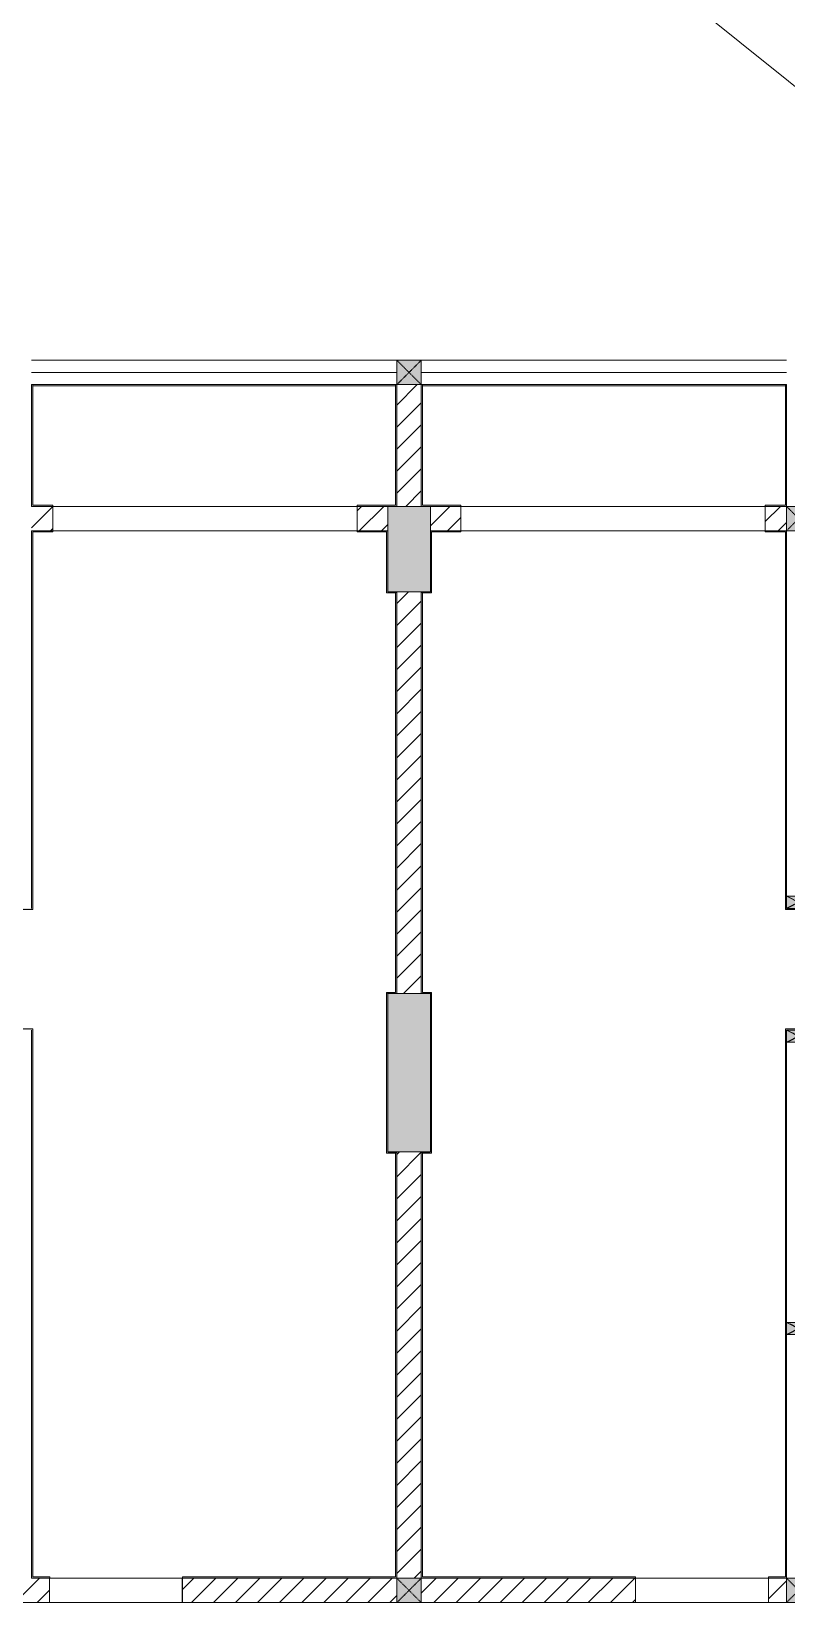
# Model space of a CAD drawing. Header units: millimetres. Extents: x 41758 to 237109, y 3795 to 78637.
# Drawn here: x 198408 to 204608, y 35537 to 48437 of the extents above; entities that cross this region are included whole.
import ezdxf

# ---------------------------------------------------------------- set-up
doc = ezdxf.new("R2010")
doc.units = ezdxf.units.MM
doc.linetypes.add('IMPORT-Dash _2_', pattern=[6, 3, -3])
for name, color, linetype, lineweight in [('A-FLOR-1', 130, 'Continuous', 9), ('A-WALL-1', 130, 'Continuous', 9), ('A-WALL-PATT-3', 130, 'Continuous', 9), ('A_1404_dwg-1', 130, 'Continuous', 9), ('HOA GIO_TIEN GIANG_dwg-1', 7, 'Continuous', 18), ('I-WALL', 130, 'Continuous', 9), ('I-WALL-1', 130, 'Continuous', 9), ('S-COLS-1', 130, 'Continuous', 9), ('S-COLS-2', 130, 'Continuous', 9), ('S-COLS-4', 130, 'Continuous', 9), ('S-COLS-7', 130, 'IMPORT-Dash _2_', 9), ('S-COLS-HDLN-1', 130, 'IMPORT-Dash _2_', 9), ('TEXT', 130, 'Continuous', 9)]:
    doc.layers.add(name, color=color, linetype=linetype, lineweight=lineweight)
pattern_1 = [(45, (0, 0), (-90.50967, 90.50967), [])]

# ---------------------------------------------------------------- blocks, each defined once
blk = doc.blocks.new('A_1404_dwg_NCV_TKTC_KET CAU_rvt-1-TKTC_MB HOÀN THIỆN SÀN TẦNG 3-4-4819833-KeyPlan-CH6')
at = {"layer": 'S-COLS-1'}
for points in [[(91928, 43837), (91928, 44537), (91578, 44537), (91578, 43837), (91853, 43837)], [(91853, 39237), (91928, 39237), (91928, 40537), (91578, 40537), (91578, 39237), (91653, 39237)]]:
    blk.add_hatch(color=256, dxfattribs=at).paths.add_polyline_path(points)
at = {"layer": 'S-COLS-2'}
for p, q in [((91578, 44537), (91578, 44337)), ((91853, 44537), (91653, 44537)), ((91928, 44337), (91928, 44537)), ((91653, 43837), (91853, 43837)), ((91853, 40537), (91653, 40537)), ((91653, 39237), (91853, 39237))]:
    blk.add_line(p, q, dxfattribs=at)
blk = doc.blocks.new('A_1404_dwg_G1_SOF - BO TRU - 100x200-745959-TKTC_MB HOÀN THIỆN SÀN TẦNG 3-4-4819847-KeyPlan-CH6')
at = {"layer": 'S-COLS-1'}
blk.add_hatch(color=256, dxfattribs=at).paths.add_polyline_path([(110753, 56637), (110753, 56837), (110653, 56837), (110653, 56637)])
at = {"layer": 'S-COLS-1', "flags": 128}
blk.add_lwpolyline([(110753, 56837), (110653, 56837), (110653, 56637), (110753, 56637)], close=True, dxfattribs=at)
at = {"layer": 'S-COLS-HDLN-1'}
for p, q in [((110753, 56837), (110653, 56637)), ((110653, 56837), (110753, 56637))]:
    blk.add_line(p, q, dxfattribs=at)
blk = doc.blocks.new('A_1404_dwg_NCV_TKTC_TANG 3 - 4_rvt-1-TKTC_MB HOÀN THIỆN SÀN TẦNG 3-4-4819943-KeyPlan-CH6')
at = {"layer": 'A-WALL-PATT-3'}
for points in [[(88663, 44537), (88663, 45537), (88653, 45537), (88653, 44537)], [(91653, 44547), (91653, 44547), (91653, 45537), (91643, 45537), (91643, 44547)], [(91863, 44547), (91863, 45537), (91853, 45537), (91853, 44547)], [(94843, 44537), (94853, 44537), (94852, 45537), (94843, 45537), (94843, 44547)], [(88663, 41237), (88663, 44337), (88653, 44337), (88653, 41237)], [(91568, 43827), (91578, 43827), (91578, 44327), (91568, 44327), (91568, 43837)], [(91928, 43827), (91938, 43827), (91938, 44327), (91928, 44327), (91928, 43837)], [(94843, 41237), (94853, 41237), (94852, 44337), (94843, 44337), (94843, 41376)], [(91643, 43827), (91653, 43827), (91653, 43837), (91578, 43837), (91578, 43827)], [(91653, 40537), (91653, 43827), (91643, 43827), (91643, 40537)], [(91853, 43827), (91928, 43827), (91928, 43837), (91853, 43837)], [(91853, 40537), (91863, 40537), (91863, 43827), (91853, 43827), (91853, 40547)], [(88653, 41227), (88663, 41227), (88663, 41237), (85353, 41237), (85353, 41227), (88653, 41227)], [(98153, 41227), (98153, 41237), (94843, 41237), (94843, 41227), (98143, 41227)], [(91643, 40537), (91643, 40547), (91568, 40547), (91568, 40537), (91578, 40537)], [(91578, 39227), (91578, 40537), (91568, 40537), (91568, 39227)], [(91928, 40537), (91938, 40537), (91938, 40547), (91863, 40547), (91863, 40537)], [(91938, 39227), (91938, 40537), (91928, 40537), (91928, 39227)], [(88453, 40237), (88653, 40237), (88653, 40247), (85353, 40247), (85353, 40237), (87603, 40237)], [(88663, 35747), (88663, 40247), (88653, 40247), (88653, 35747)], [(94843, 35747), (94853, 35747), (94852, 40247), (94843, 40247)], [(98143, 40237), (98153, 40237), (98153, 40247), (94853, 40247), (94853, 40237), (98039, 40237)], [(91578, 39227), (91653, 39227), (91653, 39237), (91578, 39237)], [(91653, 35747), (91653, 39227), (91643, 39227), (91643, 35747), (91653, 35747)], [(91853, 39227), (91928, 39227), (91928, 39237), (91853, 39237)], [(91853, 35747), (91863, 35747), (91863, 39227), (91853, 39227), (91853, 35747)]]:
    blk.add_hatch(color=256, dxfattribs=at).paths.add_polyline_path(points)
h = blk.add_hatch(color=256, dxfattribs=at)
h.paths.add_polyline_path([(91653, 44537), (91653, 44547), (91328, 44547), (91328, 44537), (91643, 44537)])
h.paths.add_polyline_path([(88828, 44537), (88828, 44547), (88663, 44547), (88663, 44537), (88828, 44537)])
h = blk.add_hatch(color=256, dxfattribs=at)
h.paths.add_polyline_path([(94678, 44537), (94843, 44537), (94843, 44547), (94678, 44547)])
h.paths.add_polyline_path([(91928, 44537), (92178, 44537), (92176, 44547), (91853, 44547), (91853, 44537)])
h = blk.add_hatch(color=256, dxfattribs=at)
h.paths.add_polyline_path([(91328, 44327), (91578, 44337), (91328, 44337)])
h.paths.add_polyline_path([(88828, 44327), (88828, 44337), (88663, 44337), (88663, 44327), (88828, 44327)])
h.paths.add_polyline_path([(91578, 44327), (91578, 44327), (91578, 44337), (91328, 44327), (91568, 44327)])
h = blk.add_hatch(color=256, dxfattribs=at)
h.paths.add_polyline_path([(94678, 44327), (94843, 44327), (94843, 44337), (94678, 44337)])
h.paths.add_polyline_path([(91938, 44327), (92178, 44327), (92176, 44337), (91928, 44337), (91928, 44327)])
h = blk.add_hatch(color=256, dxfattribs=at)
h.paths.add_polyline_path([(91653, 35737), (91653, 35747), (89893, 35747), (89893, 35737), (91653, 35737)])
h.paths.add_polyline_path([(88663, 35737), (88803, 35737), (88801, 35747), (88653, 35747), (88653, 35737)])
h = blk.add_hatch(color=256, dxfattribs=at)
h.paths.add_polyline_path([(91853, 35737), (93613, 35737), (93613, 35747), (91853, 35747), (91853, 35737)])
h.paths.add_polyline_path([(94703, 35737), (94853, 35737), (94852, 35747), (94703, 35747)])
at = {"layer": 'A-FLOR-1'}
for p, q in [((91328, 44337), (91328, 44537)), ((94678, 44337), (92178, 44337)), ((88803, 35737), (89893, 35737))]:
    blk.add_line(p, q, dxfattribs=at)
at = {"layer": 'A-FLOR-1', "flags": 128}
for points in [[(91328, 44537), (88828, 44537), (88828, 44337), (91328, 44337), (88828, 44337)], [(88801, 35737), (88801, 35537), (89891, 35537), (89891, 35737), (88803, 35737)], [(93613, 35737), (93613, 35537), (94703, 35537), (94703, 35737), (93613, 35737), (94703, 35737)]]:
    blk.add_lwpolyline(points, dxfattribs=at)
blk.add_lwpolyline([(94678, 44537), (92178, 44537), (92178, 44337), (94678, 44337)], close=True, dxfattribs=at)
at = {"layer": 'A-WALL-1'}
for p, q in [((94953, 44337), (94853, 44337)), ((94853, 44337), (94853, 41337)), ((94853, 40137), (94853, 37837))]:
    blk.add_line(p, q, dxfattribs=at)
at = {"layer": 'A-WALL-1', "flags": 128}
blk.add_lwpolyline([(94853, 37737), (94853, 35737), (94953, 35737), (94953, 37737)], dxfattribs=at)
at = {"layer": 'I-WALL'}
for p, q in [((88663, 45537), (91643, 45537)), ((91643, 45527), (88663, 45527)), ((91863, 45537), (94843, 45537)), ((94843, 45527), (91863, 45527))]:
    blk.add_line(p, q, dxfattribs=at)
at = {"layer": 'I-WALL-1'}
for p, q in [((91653, 45537), (91643, 45537)), ((94843, 44537), (94852, 44537)), ((94853, 41337), (94853, 44337)), ((94853, 37837), (94853, 40137))]:
    blk.add_line(p, q, dxfattribs=at)
at = {"layer": 'I-WALL-1', "flags": 128}
for points in [[(88663, 44547), (88663, 45537), (88653, 45537), (88653, 44537), (88663, 44537), (88828, 44537), (88828, 44547)], [(91853, 45537), (91853, 44547), (91853, 44537), (92178, 44537), (92178, 44547), (91863, 44547), (91863, 45537)]]:
    blk.add_lwpolyline(points, close=True, dxfattribs=at)
for points in [[(91643, 45537), (91643, 44547), (91328, 44547), (91328, 44537), (91653, 44537), (91653, 44547), (91653, 45537)], [(94853, 44537), (94853, 45537), (94843, 45537), (94843, 44547), (94678, 44547), (94678, 44537), (94843, 44537)], [(88653, 40237), (88653, 35747), (88653, 35737), (88803, 35737), (88803, 35747), (88663, 35747), (88663, 40247), (88653, 40247), (85363, 40247), (85363, 41227), (88663, 41227), (88663, 41237), (88663, 44327), (88828, 44327), (88828, 44337), (88663, 44337)], [(88663, 44337), (88653, 44337), (88653, 41237)], [(91653, 39227), (91653, 39237), (91578, 39237), (91578, 40537), (91643, 40537), (91653, 40537), (91653, 43827), (91653, 43837), (91578, 43837), (91578, 44327), (91578, 44337), (91328, 44337), (91328, 44327), (91568, 44327), (91568, 43827), (91578, 43827), (91643, 43827), (91643, 40547), (91568, 40547), (91568, 40537), (91568, 39227), (91578, 39227), (91643, 39227), (91643, 35747), (89893, 35747), (89893, 35737), (91653, 35737)], [(91863, 39227), (91928, 39227), (91938, 39227), (91938, 40537), (91938, 40547), (91863, 40547), (91863, 43827), (91928, 43827), (91938, 43827), (91938, 44327), (92178, 44327), (92178, 44337), (91928, 44337), (91928, 44327), (91928, 43837), (91853, 43837), (91853, 43827), (91853, 40537), (91863, 40537), (91928, 40537), (91928, 39237), (91853, 39237), (91853, 39227), (91853, 35747), (91853, 35737)], [(94852, 44337), (94843, 44337), (94678, 44337), (94678, 44327), (94843, 44327), (94843, 41237), (94843, 41227), (98143, 41227), (98143, 40247), (94853, 40247), (94843, 40247), (94843, 35747), (94703, 35747), (94703, 35737), (94852, 35737)], [(91653, 35737), (91653, 35747), (91653, 39227)], [(91853, 35737), (93613, 35737), (93613, 35747), (91863, 35747), (91863, 39227)], [(94853, 35737), (94853, 35747), (94853, 37737)]]:
    blk.add_lwpolyline(points, dxfattribs=at)
at = {"rotation": 270}
for p in [(38216, 151990), (38216, 150890), (38216, 148490)]:
    blk.add_blockref('A_1404_dwg_G1_SOF - BO TRU - 100x200-745959-TKTC_MB HOÀN THIỆN SÀN TẦNG 3-4-4819847-KeyPlan-CH6', p, dxfattribs=at)
blk = doc.blocks.new('A_1404_dwg_G1_SOF - BO TRU - 200x200-V24-TKTC_MB HOÀN THIỆN SÀN TẦNG 3-4-4820003-KeyPlan-CH6')
at = {"layer": 'S-COLS-7'}
blk.add_hatch(color=256, dxfattribs=at).paths.add_polyline_path([(94853, 35537), (95052, 35537), (95052, 35737), (94852, 35737), (94852, 35537)])
at = {"layer": 'S-COLS-4', "flags": 128}
blk.add_lwpolyline([(94852, 35737), (94852, 35537), (95052, 35537), (95052, 35737)], dxfattribs=at)
at = {"layer": 'S-COLS-HDLN-1'}
for p, q in [((95052, 35737), (94852, 35537)), ((94853, 35737), (95052, 35537))]:
    blk.add_line(p, q, dxfattribs=at)
blk = doc.blocks.new('A_1404_dwg_G1_SOF - BO TRU - 200x200-V25-TKTC_MB HOÀN THIỆN SÀN TẦNG 3-4-4820004-KeyPlan-CH6')
at = {"layer": 'S-COLS-7'}
blk.add_hatch(color=256, dxfattribs=at).paths.add_polyline_path([(91853, 35537), (91853, 35737), (91653, 35737), (91653, 35537), (91853, 35537)])
at = {"layer": 'S-COLS-4'}
blk.add_line((91853, 35737), (91653, 35737), dxfattribs=at)
at = {"layer": 'S-COLS-4', "flags": 128}
blk.add_lwpolyline([(91653, 35737), (91653, 35537), (91853, 35537), (91853, 35737)], dxfattribs=at)
at = {"layer": 'S-COLS-HDLN-1'}
for p, q in [((91853, 35737), (91653, 35537)), ((91653, 35737), (91853, 35537))]:
    blk.add_line(p, q, dxfattribs=at)
blk = doc.blocks.new('A_1404_dwg_G1_SOF - BO TRU - 200x200-V34-TKTC_MB HOÀN THIỆN SÀN TẦNG 3-4-4820013-KeyPlan-CH6')
at = {"layer": 'S-COLS-7'}
blk.add_hatch(color=256, dxfattribs=at).paths.add_polyline_path([(91653, 45537), (91853, 45537), (91853, 45737), (91653, 45737)])
at = {"layer": 'S-COLS-4', "flags": 128}
blk.add_lwpolyline([(91653, 45537), (91853, 45537), (91853, 45737), (91653, 45737), (91653, 45537)], dxfattribs=at)
at = {"layer": 'S-COLS-HDLN-1'}
for p, q in [((91853, 45737), (91653, 45537)), ((91653, 45737), (91853, 45537))]:
    blk.add_line(p, q, dxfattribs=at)
blk = doc.blocks.new('A_1404_dwg_G1_SOF - BO TRU - 200x200-V114-TKTC_MB HOÀN THIỆN SÀN TẦNG 3-4-4820036-KeyPlan-CH6')
at = {"layer": 'S-COLS-7'}
blk.add_hatch(color=256, dxfattribs=at).paths.add_polyline_path([(94853, 44337), (95052, 44337), (95052, 44537), (94852, 44537), (94852, 44337)])
at = {"layer": 'S-COLS-4'}
blk.add_line((94852, 44537), (94852, 44337), dxfattribs=at)
at = {"layer": 'S-COLS-4', "flags": 128}
blk.add_lwpolyline([(95052, 44337), (95052, 44537), (94853, 44537)], dxfattribs=at)
at = {"layer": 'S-COLS-HDLN-1'}
for p, q in [((95052, 44537), (94852, 44337)), ((94852, 44537), (95052, 44337))]:
    blk.add_line(p, q, dxfattribs=at)
blk = doc.blocks.new('A_1404_dwg-4819832-KeyPlan-CH6')
at = {"layer": 'A-WALL-PATT-3'}
h = blk.add_hatch(dxfattribs=at)
h.set_pattern_fill('FP_41', color=256, style=0, pattern_type=2)
h.set_pattern_definition(pattern_1)
h.paths.add_polyline_path([(91853, 44537), (91853, 45537), (91653, 45537), (91653, 44537)])
h = blk.add_hatch(dxfattribs=at)
h.set_pattern_fill('FP_41', color=256, style=0, pattern_type=2)
h.set_pattern_definition(pattern_1)
h.paths.add_polyline_path([(88653, 44337), (88828, 44337), (88828, 44537), (88653, 44535)])
h.paths.add_polyline_path([(91578, 44337), (91578, 44537), (91328, 44537), (91328, 44337)])
h.paths.add_polyline_path([(88828, 44537), (88828, 44537), (88663, 44537)])
h = blk.add_hatch(dxfattribs=at)
h.set_pattern_fill('FP_41', color=256, style=0, pattern_type=2)
h.set_pattern_definition(pattern_1)
h.paths.add_polyline_path([(94678, 44337), (94852, 44337), (94852, 44537), (94678, 44537), (94678, 44337)])
h.paths.add_polyline_path([(92176, 44337), (92178, 44337), (92176, 44537), (91928, 44537), (91928, 44337)])
h = blk.add_hatch(dxfattribs=at)
h.set_pattern_fill('FP_41', color=256, style=0, pattern_type=2)
h.set_pattern_definition(pattern_1)
h.paths.add_polyline_path([(91853, 40537), (91853, 43837), (91653, 43837), (91653, 40537)])
h = blk.add_hatch(dxfattribs=at)
h.set_pattern_fill('FP_41', color=256, style=0, pattern_type=2)
h.set_pattern_definition(pattern_1)
h.paths.add_polyline_path([(91853, 35737), (91853, 39237), (91653, 39237), (91653, 35737)])
h = blk.add_hatch(dxfattribs=at)
h.set_pattern_fill('FP_41', color=256, style=0, pattern_type=2)
h.set_pattern_definition(pattern_1)
h.paths.add_polyline_path([(100053, 35537), (101813, 35537), (101813, 35737), (100053, 35737)])
h.paths.add_polyline_path([(102903, 35537), (104213, 35537), (104213, 35737), (102903, 35737)])
h.paths.add_polyline_path([(99853, 35537), (99853, 35737), (95052, 35737), (95052, 35537), (98039, 35537)])
h.paths.add_polyline_path([(105063, 35537), (108052, 35537), (108052, 35737), (104413, 35737), (104413, 35537), (105053, 35537)])
h.paths.add_polyline_path([(92176, 35537), (93613, 35537), (93613, 35737), (91853, 35737), (91853, 35537)])
h.paths.add_polyline_path([(94703, 35537), (94852, 35537), (94852, 35737), (94703, 35737)])
h.paths.add_polyline_path([(91578, 35537), (91653, 35537), (91653, 35737), (89893, 35737), (89893, 35537), (91428, 35537)])
h.paths.add_polyline_path([(88801, 35537), (88803, 35537), (88801, 35737), (86852, 35737), (86852, 35537), (88653, 35537)])
h.paths.add_polyline_path([(84258, 35537), (86652, 35537), (86652, 35737), (83653, 35737), (83653, 35537), (83728, 35537)])
at = {"layer": 'A-FLOR-1'}
blk.add_line((89893, 35537), (88803, 35537), dxfattribs=at)
at = {"layer": 'A-WALL-1'}
for p, q in [((88653, 45737), (91653, 45737)), ((91853, 45737), (91653, 45737)), ((91853, 45737), (94853, 45737)), ((91653, 45637), (88653, 45637)), ((94853, 45637), (91853, 45637)), ((88828, 44337), (88828, 44537)), ((91578, 44337), (91578, 44537)), ((91653, 44537), (91853, 44537)), ((91928, 44537), (91928, 44337)), ((91853, 43837), (91653, 43837)), ((91653, 40537), (91853, 40537)), ((91853, 39237), (91653, 39237)), ((86852, 35537), (88803, 35537)), ((91853, 35537), (93613, 35537)), ((94703, 35537), (94852, 35537))]:
    blk.add_line(p, q, dxfattribs=at)
at = {"layer": 'A-WALL-1', "flags": 128}
blk.add_lwpolyline([(89893, 35737), (89893, 35537), (91653, 35537)], dxfattribs=at)
for name in ['A_1404_dwg_NCV_TKTC_KET CAU_rvt-1-TKTC_MB HOÀN THIỆN SÀN TẦNG 3-4-4819833-KeyPlan-CH6', 'A_1404_dwg_NCV_TKTC_TANG 3 - 4_rvt-1-TKTC_MB HOÀN THIỆN SÀN TẦNG 3-4-4819943-KeyPlan-CH6', 'A_1404_dwg_G1_SOF - BO TRU - 200x200-V34-TKTC_MB HOÀN THIỆN SÀN TẦNG 3-4-4820013-KeyPlan-CH6', 'A_1404_dwg_G1_SOF - BO TRU - 200x200-V114-TKTC_MB HOÀN THIỆN SÀN TẦNG 3-4-4820036-KeyPlan-CH6', 'A_1404_dwg_G1_SOF - BO TRU - 200x200-V25-TKTC_MB HOÀN THIỆN SÀN TẦNG 3-4-4820004-KeyPlan-CH6', 'A_1404_dwg_G1_SOF - BO TRU - 200x200-V24-TKTC_MB HOÀN THIỆN SÀN TẦNG 3-4-4820003-KeyPlan-CH6']:
    blk.add_blockref(name, (0, 0))
blk = doc.blocks.new('HOA GIO_TIEN GIANG_dwg-1605386-KeyPlan-CH6')
at = {"layer": 'TEXT', "flags": 128}
blk.add_lwpolyline([(87943, 70705), (90317, 67176), (95655, 47399), (83787, 56909), (65127, 53648), (83070, 70832), (87943, 70705), (90317, 67176), (95655, 47399), (83787, 56909), (65127, 53648), (83070, 70832)], close=True, dxfattribs=at)

msp = doc.modelspace()

# ---------------------------------------------------------------- block references
at = {"layer": 'A_1404_dwg-1'}
msp.add_blockref('A_1404_dwg-4819832-KeyPlan-CH6', (109755.1, 0), dxfattribs=at)
at = {"layer": 'HOA GIO_TIEN GIANG_dwg-1'}
msp.add_blockref('HOA GIO_TIEN GIANG_dwg-1605386-KeyPlan-CH6', (109755.1, 0), dxfattribs=at)

doc.saveas('drawing.dxf')
